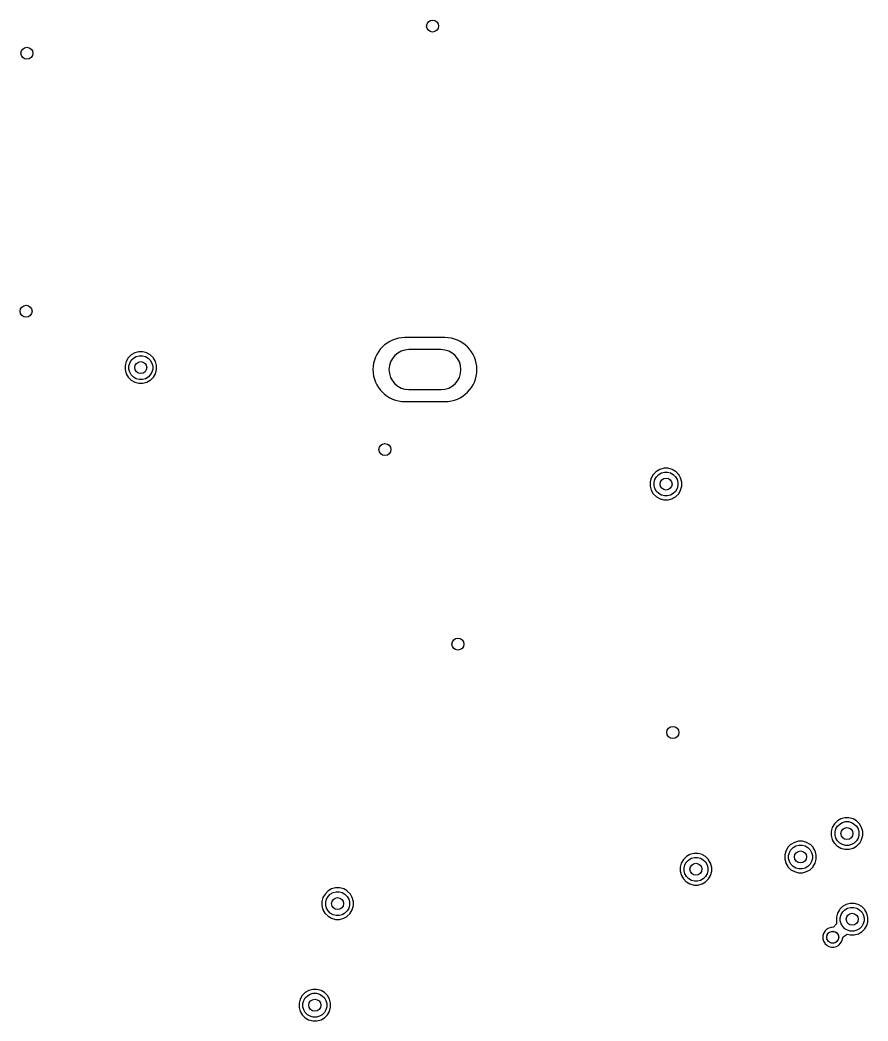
# Model space of a CAD drawing. Header units: inches. Extents: x 3.92 to 7.78, y -6.06 to -2.2.
# Drawn here: x 5.881 to 6.716, y -4.303 to -3.317 of the extents above; entities that cross this region are included whole.
import ezdxf

# ---------------------------------------------------------------- set-up
doc = ezdxf.new("R2010")
doc.units = ezdxf.units.IN
doc.header["$MEASUREMENT"] = 0
doc.layers.add('In2.Cu', color=33, linetype='CONTINUOUS', true_color=0xce7d2c)

msp = doc.modelspace()

# ---------------------------------------------------------------- linework, layer by layer
at = {"layer": 'In2.Cu', "linetype": 'CONTINUOUS'}
for p, q in [((6.29921, -3.62992), (6.25984, -3.62992)), ((5.99016, -3.64701), (5.9872, -3.64996)), ((5.99362, -3.64504), (5.99016, -3.64701)), ((5.99772, -3.64394), (5.99362, -3.64504)), ((6.00157, -3.64394), (5.99772, -3.64394)), ((6.00567, -3.64504), (6.00157, -3.64394)), ((6.00587, -3.64512), (6.00567, -3.64504)), ((6.00898, -3.64693), (6.00587, -3.64512)), ((6.00917, -3.64709), (6.00898, -3.64693)), ((6.01209, -3.64992), (6.00917, -3.64709)), ((6.29528, -3.64173), (6.26378, -3.64173)), ((5.98524, -3.65339), (5.98413, -3.65748)), ((5.9872, -3.64996), (5.98524, -3.65339)), ((5.98793, -3.65791), (5.98873, -3.65493)), ((5.98873, -3.65493), (5.99027, -3.65226)), ((5.99027, -3.65226), (5.99245, -3.65008)), ((5.99245, -3.65008), (5.99512, -3.64854)), ((5.99512, -3.64854), (5.9981, -3.64774)), ((5.9981, -3.64774), (6.00118, -3.64774)), ((6.00118, -3.64774), (6.00416, -3.64854)), ((6.00416, -3.64854), (6.00683, -3.65008)), ((6.00683, -3.65008), (6.00901, -3.65226)), ((6.00901, -3.65226), (6.01055, -3.65493)), ((6.01055, -3.65493), (6.01135, -3.65791)), ((6.01213, -3.65), (6.01209, -3.64992)), ((6.01402, -3.65331), (6.01213, -3.65)), ((6.01409, -3.65354), (6.01402, -3.65331)), ((6.01516, -3.65752), (6.01409, -3.65354)), ((5.98413, -3.65748), (5.98413, -3.66142)), ((5.98413, -3.66142), (5.98524, -3.66551)), ((5.98524, -3.66551), (5.9872, -3.66894)), ((5.98793, -3.66099), (5.98793, -3.65791)), ((5.98873, -3.66397), (5.98793, -3.66099)), ((5.99027, -3.66664), (5.98873, -3.66397)), ((5.99245, -3.66882), (5.99027, -3.66664)), ((6.00901, -3.66664), (6.00683, -3.66882)), ((6.01055, -3.66397), (6.00901, -3.66664)), ((6.01135, -3.66099), (6.01055, -3.66397)), ((6.01135, -3.65791), (6.01135, -3.66099)), ((6.01213, -3.6689), (6.01402, -3.66559)), ((6.01402, -3.66559), (6.01406, -3.66551)), ((6.01406, -3.66551), (6.01516, -3.66134)), ((6.01516, -3.65894), (6.01516, -3.65752)), ((6.01516, -3.66134), (6.01516, -3.65894)), ((5.9872, -3.66894), (5.99016, -3.67189)), ((5.99016, -3.67189), (5.99374, -3.67394)), ((5.99512, -3.67036), (5.99245, -3.66882)), ((5.99374, -3.67394), (5.99756, -3.67492)), ((5.9981, -3.67116), (5.99512, -3.67036)), ((5.99756, -3.67492), (6.00173, -3.67492)), ((6.00118, -3.67116), (5.9981, -3.67116)), ((6.00416, -3.67036), (6.00118, -3.67116)), ((6.00173, -3.67492), (6.00567, -3.6739)), ((6.00683, -3.66882), (6.00416, -3.67036)), ((6.00567, -3.6739), (6.00571, -3.6739)), ((6.00571, -3.6739), (6.00898, -3.67197)), ((6.00898, -3.67197), (6.00917, -3.67181)), ((6.00917, -3.67181), (6.01209, -3.66898)), ((6.01209, -3.66898), (6.01213, -3.6689)), ((6.26378, -3.6811), (6.29528, -3.6811)), ((6.25984, -3.69291), (6.29921, -3.69291)), ((6.50445, -3.76469), (6.50244, -3.76827)), ((6.50449, -3.76465), (6.50445, -3.76469)), ((6.50717, -3.76193), (6.50449, -3.76465)), ((6.50748, -3.76169), (6.50717, -3.76193)), ((6.51091, -3.75972), (6.50748, -3.76169)), ((6.50756, -3.76696), (6.50974, -3.76478)), ((6.50974, -3.76478), (6.51241, -3.76324)), ((6.515, -3.75862), (6.51091, -3.75972)), ((6.51241, -3.76324), (6.51539, -3.76244)), ((6.51886, -3.75862), (6.515, -3.75862)), ((6.51539, -3.76244), (6.51847, -3.76244)), ((6.51847, -3.76244), (6.52145, -3.76324)), ((6.52299, -3.75972), (6.51886, -3.75862)), ((6.52145, -3.76324), (6.52412, -3.76478)), ((6.52638, -3.76169), (6.52295, -3.75972)), ((6.52295, -3.75972), (6.52299, -3.75972)), ((6.52412, -3.76478), (6.5263, -3.76696)), ((6.52669, -3.76193), (6.52638, -3.76169)), ((6.52937, -3.76465), (6.52669, -3.76193)), ((6.52945, -3.76472), (6.52937, -3.76465)), ((6.5313, -3.76807), (6.52945, -3.76472)), ((6.5024, -3.76843), (6.50146, -3.77201)), ((6.50146, -3.77201), (6.50146, -3.7763)), ((6.50244, -3.76827), (6.5024, -3.76843)), ((6.50522, -3.77261), (6.50602, -3.76963)), ((6.50522, -3.7757), (6.50522, -3.77261)), ((6.50602, -3.77867), (6.50522, -3.7757)), ((6.50602, -3.76963), (6.50756, -3.76696)), ((6.5263, -3.76696), (6.52784, -3.76963)), ((6.52784, -3.76963), (6.52864, -3.77261)), ((6.52864, -3.7757), (6.52784, -3.77867)), ((6.52864, -3.77261), (6.52864, -3.7757)), ((6.53244, -3.7722), (6.5313, -3.76807)), ((6.53244, -3.7761), (6.53244, -3.7722)), ((6.50146, -3.7763), (6.50248, -3.78012)), ((6.50248, -3.78012), (6.50445, -3.78362)), ((6.50445, -3.78362), (6.50717, -3.78638)), ((6.50756, -3.78134), (6.50602, -3.77867)), ((6.50974, -3.78352), (6.50756, -3.78134)), ((6.51241, -3.78507), (6.50974, -3.78352)), ((6.51539, -3.78586), (6.51241, -3.78507)), ((6.52145, -3.78507), (6.51847, -3.78586)), ((6.52412, -3.78352), (6.52145, -3.78507)), ((6.5263, -3.78134), (6.52412, -3.78352)), ((6.52784, -3.77867), (6.5263, -3.78134)), ((6.52669, -3.78638), (6.52941, -3.78362)), ((6.52941, -3.78362), (6.5313, -3.78028)), ((6.5313, -3.78028), (6.53244, -3.7761)), ((6.50717, -3.78638), (6.50752, -3.78665)), ((6.50752, -3.78665), (6.51102, -3.78866)), ((6.51102, -3.78866), (6.51484, -3.78965)), ((6.51484, -3.78965), (6.51902, -3.78965)), ((6.51847, -3.78586), (6.51539, -3.78586)), ((6.51902, -3.78965), (6.52283, -3.78866)), ((6.52283, -3.78866), (6.5238, -3.78811)), ((6.5238, -3.78811), (6.52634, -3.78665)), ((6.52634, -3.78665), (6.52669, -3.78638)), ((6.68276, -4.10886), (6.68071, -4.11244)), ((6.68571, -4.10591), (6.68276, -4.10886)), ((6.68913, -4.10394), (6.68571, -4.10591)), ((6.68583, -4.11115), (6.68801, -4.10897)), ((6.68801, -4.10897), (6.69068, -4.10743)), ((6.69323, -4.1028), (6.68913, -4.10394)), ((6.69068, -4.10743), (6.69366, -4.10663)), ((6.69717, -4.1028), (6.69323, -4.1028)), ((6.69366, -4.10663), (6.69674, -4.10663)), ((6.69674, -4.10663), (6.69972, -4.10743)), ((6.70126, -4.10394), (6.69717, -4.1028)), ((6.69972, -4.10743), (6.70239, -4.10897)), ((6.70469, -4.10591), (6.70126, -4.10394)), ((6.70239, -4.10897), (6.70457, -4.11115)), ((6.70689, -4.10811), (6.70469, -4.10591)), ((6.70764, -4.10886), (6.70689, -4.10811)), ((6.70961, -4.11232), (6.70764, -4.10886)), ((6.68071, -4.11244), (6.67972, -4.11626)), ((6.67972, -4.11626), (6.67972, -4.12043)), ((6.67972, -4.12043), (6.68075, -4.12437)), ((6.68349, -4.1168), (6.68428, -4.11382)), ((6.68349, -4.11988), (6.68349, -4.1168)), ((6.68428, -4.12286), (6.68349, -4.11988)), ((6.68428, -4.11382), (6.68583, -4.11115)), ((6.70457, -4.11115), (6.70611, -4.11382)), ((6.70611, -4.11382), (6.70691, -4.1168)), ((6.70691, -4.11988), (6.70611, -4.12286)), ((6.70691, -4.1168), (6.70691, -4.11988)), ((6.71071, -4.11642), (6.70961, -4.11232)), ((6.70961, -4.12437), (6.71071, -4.12024)), ((6.71071, -4.12024), (6.71071, -4.11642)), ((6.63965, -4.12921), (6.63697, -4.13193)), ((6.63996, -4.12898), (6.63965, -4.12921)), ((6.64339, -4.12701), (6.63996, -4.12898)), ((6.64222, -4.13207), (6.64489, -4.13053)), ((6.64748, -4.12591), (6.64339, -4.12701)), ((6.64489, -4.13053), (6.64787, -4.12973)), ((6.65134, -4.12591), (6.64748, -4.12591)), ((6.64787, -4.12973), (6.65095, -4.12973)), ((6.65095, -4.12973), (6.65393, -4.13053)), ((6.65547, -4.12701), (6.65134, -4.12591)), ((6.65393, -4.13053), (6.6566, -4.13207)), ((6.65886, -4.12898), (6.65543, -4.12701)), ((6.65543, -4.12701), (6.65547, -4.12701)), ((6.65917, -4.12921), (6.65886, -4.12898)), ((6.66185, -4.13193), (6.65917, -4.12921)), ((6.68075, -4.12437), (6.68075, -4.12441)), ((6.68075, -4.12441), (6.68268, -4.12768)), ((6.68268, -4.12768), (6.68283, -4.12787)), ((6.68283, -4.12787), (6.68567, -4.13079)), ((6.68583, -4.12553), (6.68428, -4.12286)), ((6.68801, -4.12771), (6.68583, -4.12553)), ((6.69068, -4.12925), (6.68801, -4.12771)), ((6.69366, -4.13005), (6.69068, -4.12925)), ((6.69674, -4.13005), (6.69366, -4.13005)), ((6.69972, -4.12925), (6.69674, -4.13005)), ((6.70239, -4.12771), (6.69972, -4.12925)), ((6.70457, -4.12553), (6.70239, -4.12771)), ((6.70611, -4.12286), (6.70457, -4.12553)), ((6.70472, -4.13079), (6.70756, -4.12787)), ((6.70756, -4.12787), (6.70772, -4.12768)), ((6.70772, -4.12768), (6.70953, -4.12457)), ((6.70953, -4.12457), (6.70961, -4.12437)), ((6.54055, -4.13906), (6.53697, -4.1411)), ((6.54437, -4.13807), (6.54055, -4.13906)), ((6.54854, -4.13807), (6.54437, -4.13807)), ((6.55248, -4.13909), (6.54854, -4.13807)), ((6.55252, -4.13909), (6.55248, -4.13909)), ((6.55285, -4.13929), (6.55252, -4.13909)), ((6.55579, -4.14102), (6.55285, -4.13929)), ((6.63488, -4.13571), (6.63394, -4.13929)), ((6.63394, -4.13929), (6.63394, -4.14366)), ((6.63693, -4.13197), (6.63488, -4.13567)), ((6.63488, -4.13567), (6.63488, -4.13571)), ((6.63697, -4.13193), (6.63693, -4.13197)), ((6.6377, -4.1399), (6.6385, -4.13692)), ((6.6377, -4.14298), (6.6377, -4.1399)), ((6.6385, -4.13692), (6.64004, -4.13425)), ((6.64004, -4.13425), (6.64222, -4.13207)), ((6.6566, -4.13207), (6.65878, -4.13425)), ((6.65878, -4.13425), (6.66032, -4.13692)), ((6.66032, -4.13692), (6.66112, -4.1399)), ((6.66112, -4.1399), (6.66112, -4.14298)), ((6.66193, -4.13201), (6.66185, -4.13193)), ((6.66378, -4.13535), (6.66193, -4.13201)), ((6.66492, -4.13949), (6.66378, -4.13535)), ((6.66492, -4.14343), (6.66492, -4.13949)), ((6.68567, -4.13079), (6.68579, -4.13087)), ((6.68579, -4.13087), (6.68921, -4.1328)), ((6.68921, -4.1328), (6.69311, -4.13382)), ((6.69311, -4.13382), (6.69728, -4.13382)), ((6.69728, -4.13382), (6.70118, -4.1328)), ((6.70118, -4.1328), (6.70122, -4.1328)), ((6.70122, -4.1328), (6.70461, -4.13087)), ((6.70461, -4.13087), (6.70472, -4.13079)), ((6.53201, -4.14756), (6.53094, -4.15157)), ((6.53402, -4.14406), (6.53201, -4.14756)), ((6.53697, -4.1411), (6.53402, -4.14406)), ((6.53474, -4.152), (6.53554, -4.14902)), ((6.53554, -4.14902), (6.53708, -4.14635)), ((6.53708, -4.14635), (6.53926, -4.14417)), ((6.53926, -4.14417), (6.54193, -4.14263)), ((6.54193, -4.14263), (6.54491, -4.14183)), ((6.54491, -4.14183), (6.54799, -4.14183)), ((6.54799, -4.14183), (6.55097, -4.14263)), ((6.55097, -4.14263), (6.55364, -4.14417)), ((6.55364, -4.14417), (6.55582, -4.14635)), ((6.55602, -4.14122), (6.55579, -4.14102)), ((6.55582, -4.14635), (6.55736, -4.14902)), ((6.55894, -4.14406), (6.55602, -4.14122)), ((6.55736, -4.14902), (6.55816, -4.152)), ((6.55894, -4.14409), (6.55894, -4.14406)), ((6.56083, -4.14744), (6.55894, -4.14409)), ((6.56197, -4.15165), (6.56083, -4.14744)), ((6.63394, -4.14366), (6.63492, -4.14732)), ((6.63492, -4.14732), (6.635, -4.14744)), ((6.635, -4.14744), (6.63693, -4.15091)), ((6.6385, -4.14596), (6.6377, -4.14298)), ((6.64004, -4.14863), (6.6385, -4.14596)), ((6.64222, -4.15081), (6.64004, -4.14863)), ((6.65878, -4.14863), (6.6566, -4.15081)), ((6.66032, -4.14596), (6.65878, -4.14863)), ((6.66112, -4.14298), (6.66032, -4.14596)), ((6.66189, -4.15091), (6.66378, -4.14756)), ((6.66378, -4.14756), (6.66492, -4.14343)), ((6.53094, -4.15157), (6.53094, -4.15551)), ((6.53094, -4.15551), (6.53205, -4.15965)), ((6.53205, -4.15965), (6.53209, -4.15969)), ((6.53209, -4.15969), (6.53406, -4.16307)), ((6.53474, -4.15508), (6.53474, -4.152)), ((6.53554, -4.15806), (6.53474, -4.15508)), ((6.53708, -4.16073), (6.53554, -4.15806)), ((6.55736, -4.15806), (6.55582, -4.16073)), ((6.55816, -4.15508), (6.55736, -4.15806)), ((6.55816, -4.152), (6.55816, -4.15508)), ((6.5589, -4.16307), (6.56083, -4.15969)), ((6.56083, -4.15969), (6.56197, -4.15547)), ((6.56197, -4.15547), (6.56197, -4.15165)), ((6.63693, -4.15091), (6.63701, -4.15098)), ((6.63701, -4.15098), (6.63965, -4.15366)), ((6.63965, -4.15366), (6.64, -4.15394)), ((6.64, -4.15394), (6.64339, -4.15587)), ((6.64489, -4.15235), (6.64222, -4.15081)), ((6.64339, -4.15587), (6.64752, -4.15697)), ((6.64787, -4.15315), (6.64489, -4.15235)), ((6.64752, -4.15697), (6.6513, -4.15697)), ((6.65095, -4.15315), (6.64787, -4.15315)), ((6.65393, -4.15235), (6.65095, -4.15315)), ((6.6513, -4.15697), (6.65547, -4.15587)), ((6.6566, -4.15081), (6.65393, -4.15235)), ((6.65543, -4.15587), (6.65882, -4.15394)), ((6.65547, -4.15587), (6.65543, -4.15587)), ((6.65882, -4.15394), (6.65917, -4.15366)), ((6.65917, -4.15366), (6.66181, -4.15098)), ((6.66181, -4.15098), (6.66189, -4.15091)), ((6.53406, -4.16307), (6.53693, -4.16594)), ((6.53693, -4.16594), (6.53705, -4.16602)), ((6.53705, -4.16602), (6.54043, -4.16795)), ((6.53926, -4.16291), (6.53708, -4.16073)), ((6.54193, -4.16446), (6.53926, -4.16291)), ((6.54043, -4.16795), (6.54457, -4.16906)), ((6.54491, -4.16525), (6.54193, -4.16446)), ((6.54457, -4.16906), (6.54835, -4.16906)), ((6.54799, -4.16525), (6.54491, -4.16525)), ((6.55097, -4.16446), (6.54799, -4.16525)), ((6.54835, -4.16906), (6.55248, -4.16795)), ((6.55364, -4.16291), (6.55097, -4.16446)), ((6.55248, -4.16795), (6.55268, -4.16787)), ((6.55268, -4.16787), (6.55579, -4.16606)), ((6.55582, -4.16073), (6.55364, -4.16291)), ((6.55579, -4.16606), (6.55598, -4.16591)), ((6.55598, -4.16591), (6.5589, -4.16307)), ((6.1811, -4.17791), (6.17906, -4.18146)), ((6.1839, -4.17504), (6.1811, -4.17791)), ((6.18398, -4.17496), (6.1839, -4.17504)), ((6.18752, -4.17295), (6.18398, -4.17496)), ((6.18413, -4.18022), (6.18631, -4.17804)), ((6.18631, -4.17804), (6.18898, -4.1765)), ((6.19142, -4.17193), (6.18752, -4.17295)), ((6.18898, -4.1765), (6.19195, -4.1757)), ((6.19559, -4.17193), (6.19142, -4.17193)), ((6.19195, -4.1757), (6.19504, -4.1757)), ((6.19504, -4.1757), (6.19802, -4.1765)), ((6.19953, -4.17295), (6.19559, -4.17193)), ((6.19802, -4.1765), (6.20069, -4.17804)), ((6.19957, -4.17295), (6.19953, -4.17295)), ((6.20282, -4.17488), (6.19957, -4.17295)), ((6.20069, -4.17804), (6.20287, -4.18022)), ((6.20295, -4.17496), (6.20282, -4.17488)), ((6.20602, -4.17803), (6.20295, -4.17496)), ((6.20783, -4.18118), (6.20602, -4.17803)), ((6.17906, -4.18146), (6.17799, -4.18539)), ((6.17799, -4.18539), (6.17799, -4.18937)), ((6.17799, -4.18937), (6.17909, -4.19346)), ((6.18179, -4.18587), (6.18258, -4.18289)), ((6.18179, -4.18895), (6.18179, -4.18587)), ((6.18258, -4.19193), (6.18179, -4.18895)), ((6.18258, -4.18289), (6.18413, -4.18022)), ((6.20287, -4.18022), (6.20441, -4.18289)), ((6.20441, -4.18289), (6.20521, -4.18587)), ((6.20521, -4.18895), (6.20441, -4.19193)), ((6.20521, -4.18587), (6.20521, -4.18895)), ((6.20795, -4.18146), (6.20783, -4.18118)), ((6.20791, -4.19346), (6.20902, -4.18933)), ((6.20902, -4.18551), (6.20795, -4.18146)), ((6.20902, -4.18933), (6.20902, -4.18551)), ((6.69449, -4.18827), (6.69087, -4.19028)), ((6.69819, -4.18728), (6.69449, -4.18827)), ((6.70248, -4.18728), (6.69819, -4.18728)), ((6.70618, -4.18827), (6.70248, -4.18728)), ((6.70622, -4.18827), (6.70618, -4.18827)), ((6.7098, -4.19028), (6.70622, -4.18827)), ((6.17909, -4.19346), (6.18106, -4.19689)), ((6.18106, -4.19689), (6.18402, -4.19984)), ((6.18413, -4.1946), (6.18258, -4.19193)), ((6.18631, -4.19678), (6.18413, -4.1946)), ((6.18898, -4.19832), (6.18631, -4.19678)), ((6.19195, -4.19912), (6.18898, -4.19832)), ((6.19504, -4.19912), (6.19195, -4.19912)), ((6.19802, -4.19832), (6.19504, -4.19912)), ((6.20069, -4.19678), (6.19802, -4.19832)), ((6.20287, -4.1946), (6.20069, -4.19678)), ((6.20441, -4.19193), (6.20287, -4.1946)), ((6.20295, -4.19984), (6.20587, -4.19701)), ((6.20587, -4.19701), (6.20598, -4.19685)), ((6.20598, -4.19685), (6.20787, -4.19354)), ((6.20787, -4.19354), (6.20791, -4.19346)), ((6.68583, -4.19685), (6.68484, -4.20071)), ((6.68783, -4.19335), (6.68583, -4.19685)), ((6.68811, -4.19299), (6.68783, -4.19335)), ((6.69083, -4.19031), (6.68811, -4.19299)), ((6.68862, -4.20121), (6.68942, -4.19824)), ((6.68942, -4.19824), (6.69096, -4.19557)), ((6.69087, -4.19028), (6.69083, -4.19031)), ((6.69096, -4.19557), (6.69314, -4.19339)), ((6.69314, -4.19339), (6.69581, -4.19184)), ((6.69581, -4.19184), (6.69879, -4.19105)), ((6.69879, -4.19105), (6.70188, -4.19105)), ((6.70188, -4.19105), (6.70485, -4.19184)), ((6.70485, -4.19184), (6.70752, -4.19339)), ((6.70752, -4.19339), (6.7097, -4.19557)), ((6.7097, -4.19557), (6.71125, -4.19824)), ((6.70984, -4.19031), (6.7098, -4.19028)), ((6.71256, -4.19299), (6.70984, -4.19031)), ((6.71125, -4.19824), (6.71204, -4.20121)), ((6.71283, -4.19335), (6.71256, -4.19299)), ((6.71476, -4.19673), (6.71283, -4.19335)), ((6.71587, -4.20091), (6.71476, -4.19673)), ((6.18402, -4.19984), (6.18744, -4.20181)), ((6.18744, -4.20181), (6.19154, -4.20295)), ((6.19154, -4.20295), (6.19547, -4.20295)), ((6.19547, -4.20295), (6.19957, -4.20185)), ((6.19957, -4.20181), (6.20283, -4.19992)), ((6.19957, -4.20185), (6.19957, -4.20181)), ((6.20283, -4.19992), (6.20295, -4.19984)), ((6.68484, -4.20713), (6.68205, -4.21043)), ((6.68484, -4.20071), (6.68484, -4.20713)), ((6.68862, -4.2043), (6.68862, -4.20121)), ((6.68942, -4.20728), (6.68862, -4.2043)), ((6.69096, -4.20995), (6.68942, -4.20728)), ((6.71125, -4.20728), (6.7097, -4.20995)), ((6.71204, -4.2043), (6.71125, -4.20728)), ((6.71204, -4.20121), (6.71204, -4.2043)), ((6.71283, -4.21217), (6.71472, -4.20886)), ((6.71472, -4.20886), (6.71476, -4.20882)), ((6.71476, -4.20882), (6.71563, -4.20559)), ((6.71563, -4.20559), (6.71587, -4.20472)), ((6.71587, -4.20472), (6.71587, -4.20091)), ((6.67205, -4.21673), (6.67146, -4.21906)), ((6.67146, -4.21906), (6.67146, -4.22193)), ((6.67327, -4.21472), (6.67205, -4.21673)), ((6.6735, -4.21445), (6.67327, -4.21472)), ((6.67508, -4.21287), (6.6735, -4.21445)), ((6.67535, -4.21264), (6.67508, -4.21287)), ((6.67531, -4.21932), (6.67619, -4.21719)), ((6.67531, -4.22162), (6.67531, -4.21932)), ((6.67732, -4.21146), (6.67535, -4.21264)), ((6.67619, -4.21719), (6.67782, -4.21556)), ((6.67736, -4.21142), (6.67732, -4.21146)), ((6.67969, -4.21083), (6.67736, -4.21142)), ((6.67782, -4.21556), (6.67995, -4.21468)), ((6.68205, -4.21043), (6.67969, -4.21083)), ((6.67995, -4.21468), (6.68225, -4.21468)), ((6.68225, -4.21468), (6.68438, -4.21556)), ((6.68438, -4.21556), (6.68601, -4.21719)), ((6.68601, -4.21719), (6.68689, -4.21932)), ((6.68689, -4.21932), (6.68689, -4.22162)), ((6.69314, -4.21213), (6.69096, -4.20995)), ((6.6913, -4.21996), (6.69551, -4.21752)), ((6.69581, -4.21367), (6.69314, -4.21213)), ((6.69551, -4.21752), (6.69831, -4.21827)), ((6.69879, -4.21447), (6.69581, -4.21367)), ((6.69831, -4.21827), (6.70228, -4.21827)), ((6.70188, -4.21447), (6.69879, -4.21447)), ((6.70485, -4.21367), (6.70188, -4.21447)), ((6.70228, -4.21827), (6.70642, -4.21713)), ((6.70752, -4.21213), (6.70485, -4.21367)), ((6.70642, -4.21713), (6.70976, -4.21528)), ((6.7097, -4.20995), (6.70752, -4.21213)), ((6.70976, -4.21528), (6.70984, -4.2152)), ((6.70984, -4.2152), (6.71256, -4.21252)), ((6.71256, -4.21252), (6.71283, -4.21217)), ((6.67146, -4.22193), (6.67205, -4.22421)), ((6.67205, -4.22421), (6.67209, -4.22425)), ((6.67209, -4.22425), (6.67327, -4.22622)), ((6.67327, -4.22622), (6.67346, -4.2265)), ((6.67346, -4.2265), (6.67508, -4.22807)), ((6.67508, -4.22807), (6.67512, -4.22815)), ((6.67512, -4.22815), (6.67736, -4.22949)), ((6.67619, -4.22375), (6.67531, -4.22162)), ((6.67782, -4.22538), (6.67619, -4.22375)), ((6.67995, -4.22626), (6.67782, -4.22538)), ((6.68225, -4.22626), (6.67995, -4.22626)), ((6.68438, -4.22538), (6.68225, -4.22626)), ((6.68601, -4.22375), (6.68438, -4.22538)), ((6.68484, -4.22949), (6.68709, -4.22815)), ((6.68689, -4.22162), (6.68601, -4.22375)), ((6.68709, -4.22815), (6.68878, -4.22646)), ((6.68878, -4.22646), (6.69008, -4.22421)), ((6.69008, -4.22421), (6.6913, -4.21996)), ((6.67736, -4.22949), (6.67988, -4.23016)), ((6.67988, -4.23016), (6.68232, -4.23016)), ((6.68232, -4.23016), (6.68484, -4.22949)), ((6.15862, -4.27795), (6.15657, -4.28154)), ((6.16154, -4.27504), (6.15862, -4.27795)), ((6.165, -4.27303), (6.16154, -4.27504)), ((6.16169, -4.28024), (6.16387, -4.27806)), ((6.16387, -4.27806), (6.16654, -4.27652)), ((6.16909, -4.27193), (6.165, -4.27303)), ((6.16654, -4.27652), (6.16952, -4.27572)), ((6.17303, -4.27193), (6.16909, -4.27193)), ((6.16952, -4.27572), (6.1726, -4.27572)), ((6.1726, -4.27572), (6.17558, -4.27652)), ((6.17717, -4.27303), (6.17303, -4.27193)), ((6.17558, -4.27652), (6.17825, -4.27806)), ((6.18059, -4.27504), (6.17713, -4.27303)), ((6.17713, -4.27303), (6.17717, -4.27303)), ((6.17825, -4.27806), (6.18043, -4.28024)), ((6.1835, -4.27795), (6.18059, -4.27504)), ((6.18547, -4.28142), (6.1835, -4.27795)), ((6.15657, -4.28154), (6.15559, -4.28535)), ((6.15559, -4.28535), (6.15559, -4.28953)), ((6.15935, -4.28589), (6.16015, -4.28291)), ((6.15935, -4.28897), (6.15935, -4.28589)), ((6.16015, -4.28291), (6.16169, -4.28024)), ((6.18043, -4.28024), (6.18197, -4.28291)), ((6.18197, -4.28291), (6.18277, -4.28589)), ((6.18277, -4.28589), (6.18277, -4.28897)), ((6.18551, -4.28154), (6.18547, -4.28142)), ((6.18657, -4.28555), (6.18551, -4.28154)), ((6.18657, -4.28937), (6.18657, -4.28555)), ((6.15559, -4.28953), (6.15661, -4.29346)), ((6.15661, -4.29346), (6.15669, -4.29362)), ((6.15669, -4.29362), (6.15854, -4.29677)), ((6.15854, -4.29677), (6.1587, -4.29697)), ((6.1587, -4.29697), (6.16154, -4.29988)), ((6.16015, -4.29195), (6.15935, -4.28897)), ((6.16169, -4.29462), (6.16015, -4.29195)), ((6.16387, -4.2968), (6.16169, -4.29462)), ((6.16654, -4.29835), (6.16387, -4.2968)), ((6.17825, -4.2968), (6.17558, -4.29835)), ((6.18043, -4.29462), (6.17825, -4.2968)), ((6.18197, -4.29195), (6.18043, -4.29462)), ((6.18059, -4.29988), (6.18343, -4.29697)), ((6.18277, -4.28897), (6.18197, -4.29195)), ((6.18343, -4.29697), (6.18358, -4.29677)), ((6.18358, -4.29677), (6.18539, -4.2937)), ((6.18539, -4.2937), (6.18543, -4.29362)), ((6.18543, -4.29362), (6.18657, -4.28937)), ((6.16154, -4.29988), (6.16161, -4.29992)), ((6.16161, -4.29992), (6.16492, -4.30181)), ((6.16492, -4.30181), (6.165, -4.30185)), ((6.165, -4.30185), (6.16917, -4.30295)), ((6.16952, -4.29914), (6.16654, -4.29835)), ((6.16917, -4.30295), (6.17295, -4.30295)), ((6.1726, -4.29914), (6.16952, -4.29914)), ((6.17558, -4.29835), (6.1726, -4.29914)), ((6.17295, -4.30295), (6.17713, -4.30185)), ((6.17713, -4.30185), (6.1772, -4.30181)), ((6.1772, -4.30181), (6.18051, -4.29992)), ((6.18051, -4.29992), (6.18059, -4.29988))]:
    msp.add_line(p, q, dxfattribs=at)
at = {"layer": 'In2.Cu'}
for centre in [(6.28709, -3.32303), (6.28709, -3.32303), (5.88748, -3.34989), (5.88748, -3.34989), (5.88658, -3.60398), (5.88658, -3.60398), (5.99964, -3.65945), (5.99964, -3.65945), (6.24016, -3.74016), (6.24016, -3.74016), (6.51693, -3.77415), (6.51693, -3.77415), (6.31199, -3.93178), (6.31199, -3.93178), (6.52363, -4.01885), (6.52363, -4.01885), (6.6952, -4.11834), (6.6952, -4.11834), (6.64941, -4.14144), (6.64941, -4.14144), (6.54645, -4.15354), (6.54645, -4.15354), (6.1935, -4.18741), (6.1935, -4.18741), (6.70033, -4.20276), (6.70033, -4.20276), (6.6811, -4.22047), (6.6811, -4.22047), (6.17106, -4.28743), (6.17106, -4.28743)]:
    msp.add_circle(centre, 0.00591, dxfattribs=at)
for centre, radius, start, end in [((6.25984, -3.66142), 0.0315, 90, 270), ((6.29921, -3.66142), 0.0315, -90, 90), ((6.26378, -3.66142), 0.01969, 90, 270), ((6.29528, -3.66142), 0.01969, -90, 90)]:
    msp.add_arc(centre, radius, start, end, dxfattribs=at)

doc.saveas('drawing.dxf')
